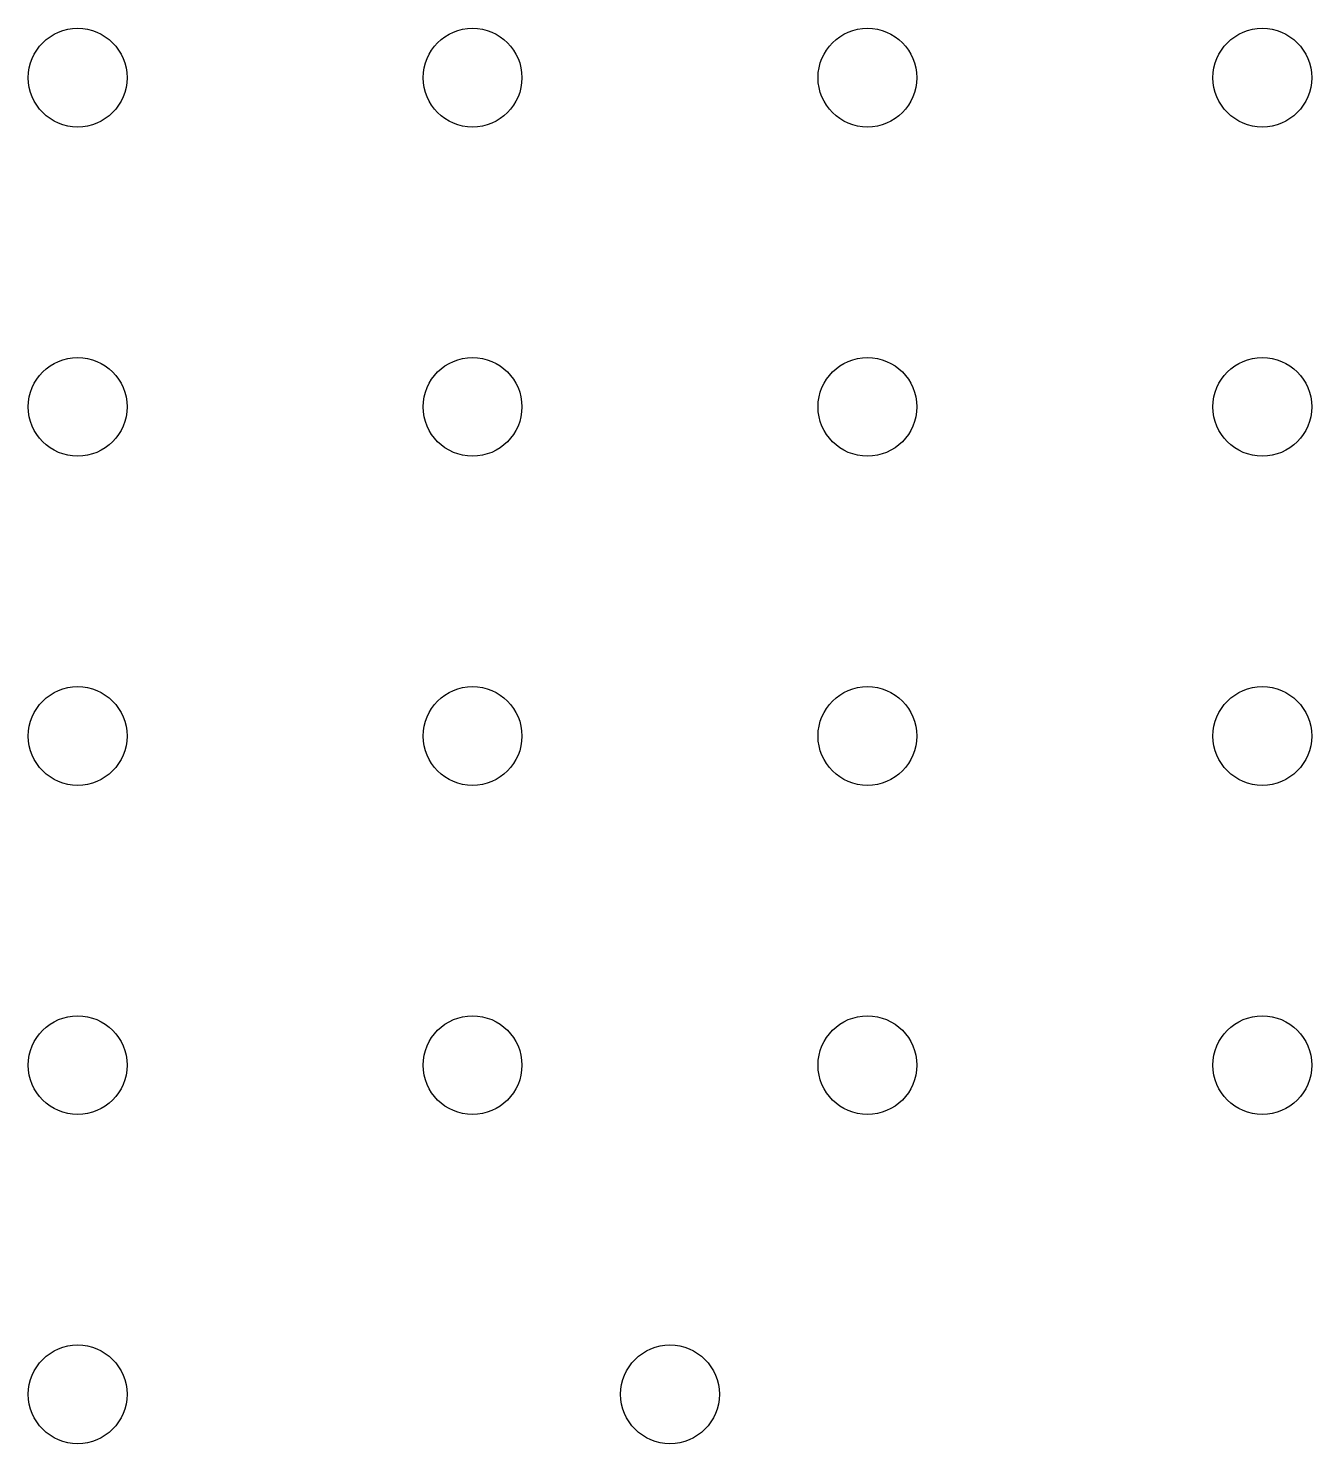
# Model space of a CAD drawing. Header units: millimetres. Extents: x -11.5 to 27.5, y -26.5 to 16.5.
import ezdxf

# ---------------------------------------------------------------- set-up
doc = ezdxf.new("R2010")
doc.units = ezdxf.units.MM

msp = doc.modelspace()

# ---------------------------------------------------------------- linework, layer by layer
at = {"color": 7, "linetype": 'Continuous'}
for centre in [(-10.001, 15), (1.999, 15), (13.999, 15), (25.999, 15), (-10.001, 5), (1.999, 5), (13.999, 5), (25.999, 5), (-10.001, -5), (1.999, -5), (13.999, -5), (25.999, -5), (-10.001, -15), (1.999, -15), (13.999, -15), (25.999, -15), (-10.001, -25), (7.999, -25)]:
    msp.add_circle(centre, 1.5, dxfattribs=at)

doc.saveas('drawing.dxf')
